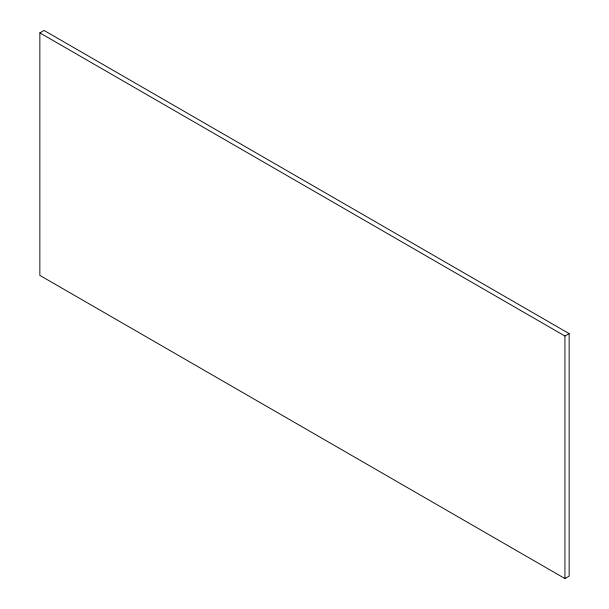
<?xml version="1.0" encoding="UTF-8"?>
<svg xmlns="http://www.w3.org/2000/svg" width="609" height="609" viewBox="0 0 609 609"><rect width="100%" height="100%" fill="white"/><g stroke="black" fill="none" stroke-linecap="round" stroke-linejoin="round"><path stroke-width="0.91" d="M39.859 32.878L44.061 30.45L569.141 333.603L569.141 576.122L564.939 578.55L39.859 275.397L39.859 32.878L564.939 336.023L569.141 333.603M564.939 336.023L564.939 578.55"/></g></svg>
